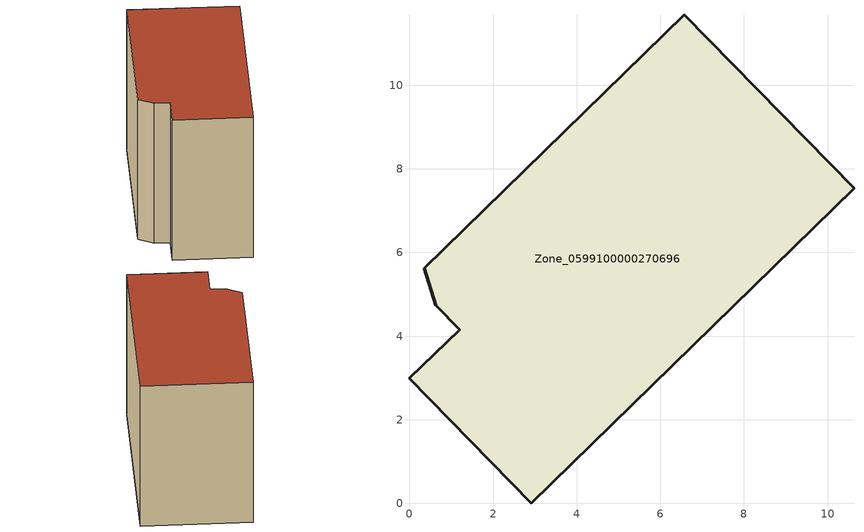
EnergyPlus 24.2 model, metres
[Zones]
Zone_0599100000270696
 floor ground (C_G): 0,2.99 1.2,4.15 0.63,4.74 0.35,5.63 6.57,11.69 10.63,7.54 2.91,0 z0
 wall outside (C_F): 1.2,4.15 0,2.99 2.91,0 10.63,7.54 6.57,11.69 0.35,5.63 0.63,4.74 1.2,4.15 z0:8.46
 roof outside (C_R): 0.63,4.74 1.2,4.15 0,2.99 2.91,0 10.63,7.54 6.57,11.69 0.35,5.63 z8.46
[BUILDING]
Pand.0599100000270696: North Axis=0; Terrain=City; Loads Convergence Tolerance Value=0.04; Temperature Convergence Tolerance Value=0.4; Solar Distribution=FullExterior; Maximum Number of Warmup Days=25; Minimum Number of Warmup Days=1
[Site:Location]
Rotterdam.The.Hague.AP_ZH_NLD Design_Conditions: Latitude=51.96; Longitude=4.45; Time Zone=1; Elevation=-4.5
[SITE:GROUNDTEMPERATURE:BUILDINGSURFACE]
18, 18, 18, 18, 18, 18, 18, 18, 18, 18, 18, 18
[MATERIAL] Thermal Absorptance=0.9; Solar Absorptance=0.7; Visible Absorptance=0.7
Name | Roughness | Thickness | Conductivity | Density | Specific Heat
G.TI.1975-1991 | MediumSmooth | 0.15 | 0.288461 | 540 | 1210
F.TI.1975-1991 | Rough | 0.3 | 0.230769 | 1920 | 840
R.TI.1975-1991 | MediumRough | 0.2 | 0.153846 | 1500 | 1000
[CONSTRUCTION]
C_G: G.TI.1975-1991
C_F: F.TI.1975-1991
C_R: R.TI.1975-1991
[ZONE]
Zone_0599100000270696: Type=1; Multiplier=1; Ceiling Height=Autocalculate; Volume=Autocalculate; Floor Area=autocalculate; Part of Total Floor Area=Yes
[ZONEINFILTRATION:DESIGNFLOWRATE]
Infil_Zone_0599100000270696: Zone or ZoneList or Space or SpaceList=Zone_0599100000270696; Schedule=AlwaysOn; Design Flow Rate Calculation Method=Flow/Area; Flow Rate per Floor Area=0.003; Constant Term Coefficient=1; Temperature Term Coefficient=0; Velocity Term Coefficient=0; Velocity Squared Term Coefficient=0
[HVACTEMPLATE:ZONE:IDEALLOADSAIRSYSTEM]
Zone_0599100000270696: Maximum Heating Supply Air Temperature=50; Minimum Cooling Supply Air Temperature=13; Maximum Heating Supply Air Humidity Ratio=0.0156; Minimum Cooling Supply Air Humidity Ratio=0.0077; Heating Limit=NoLimit; Cooling Limit=NoLimit; Dehumidification Control Type=ConstantSensibleHeatRatio; Cooling Sensible Heat Ratio=0.7; Dehumidification Setpoint=60; Humidification Control Type=None; Humidification Setpoint=30; Outdoor Air Method=None; Outdoor Air Flow Rate per Person=0.00944; Outdoor Air Flow Rate per Zone Floor Area=0; Outdoor Air Flow Rate per Zone=0; Demand Controlled Ventilation Type=None; Outdoor Air Economizer Type=NoEconomizer; Heat Recovery Type=None; Sensible Heat Recovery Effectiveness=0.7; Latent Heat Recovery Effectiveness=0.65
[ZONECONTROL:THERMOSTAT]
ThermostatControl_Zone_0599100000270696: Zone or ZoneList=Zone_0599100000270696; Control Type Schedule=DualSetpointControlType; Control 1=Thermostat_Zone_0599100000270696; Temperature Difference Between Cutout And Setpoint=0
[THERMOSTATSETPOINT:DUALSETPOINT]
Thermostat_Zone_0599100000270696: Heating Setpoint Temperature Schedule=HeatingSetpoint_Zone_0599100000270696; Cooling Setpoint Temperature Schedule=CoolingSetpoint_Zone_0599100000270696
[SCHEDULE:COMPACT]
HeatingSetpoint_Zone_0599100000270696: Through: 12/31, For: AllDays, Until: 24:00, 21
CoolingSetpoint_Zone_0599100000270696: Through: 12/31, For: AllDays, Until: 24:00, 24
DualSetpointControlType: Through: 12/31, For: AllDays, Until: 24:00, 4
AlwaysOn: Through: 12/31, For: AllDays, Until: 24:00, 1
